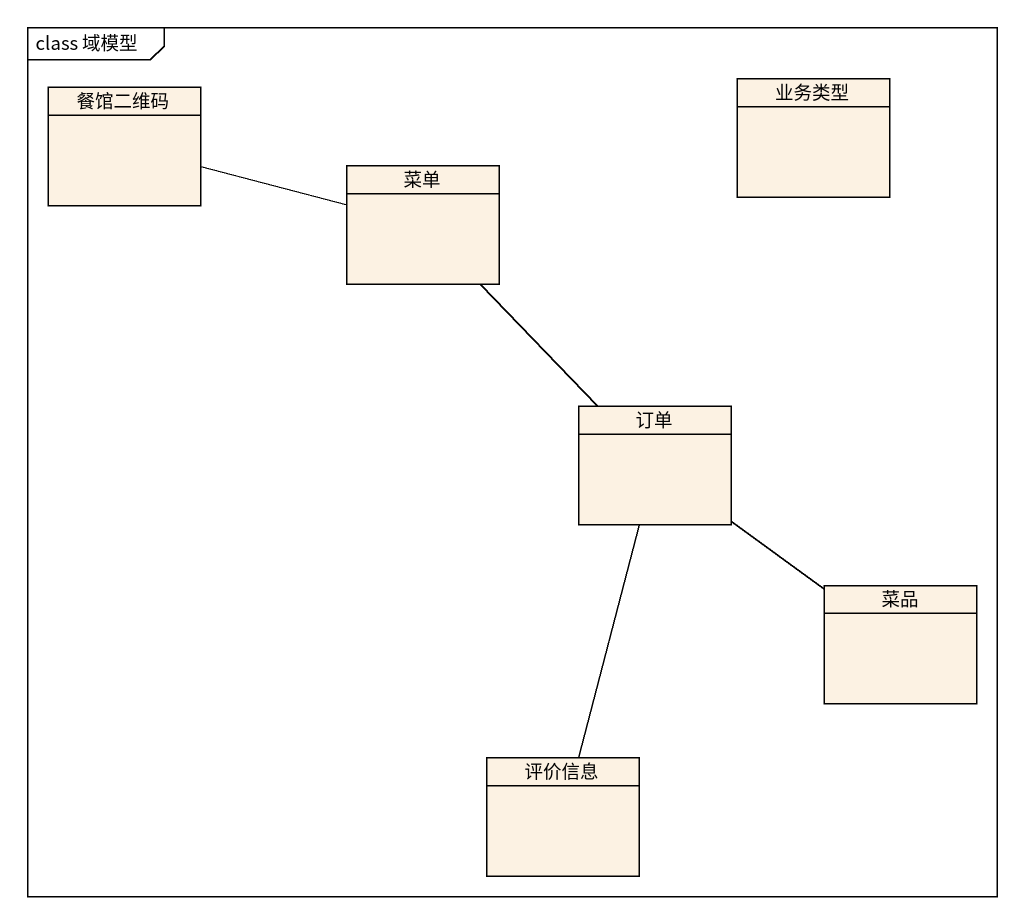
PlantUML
@startuml
mainframe class 域模型
hide circle
hide empty members
class 餐馆二维码
class 业务类型
class 菜单
class 订单
class 菜品
class 评价信息
餐馆二维码 -right- 菜单
菜单 -- 订单
订单 -- 菜品
订单 -- 评价信息
@enduml
